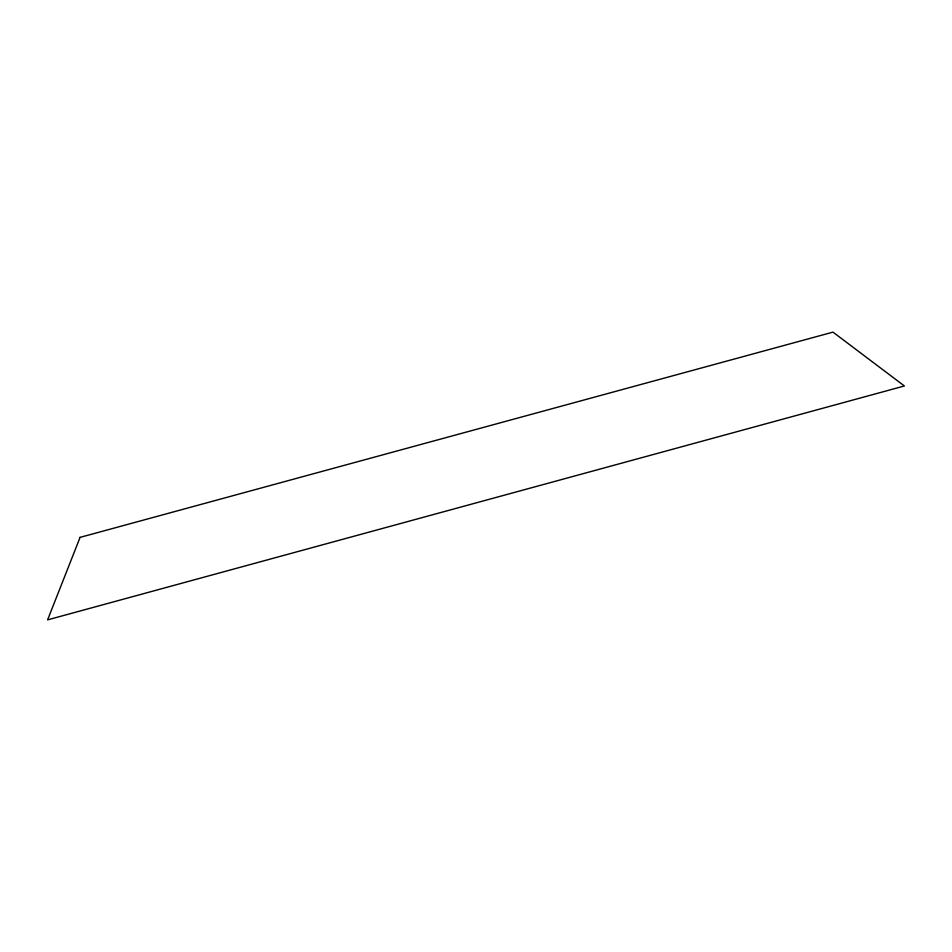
<?xml version="1.0" encoding="UTF-8"?>
<svg xmlns="http://www.w3.org/2000/svg" width="952" height="952" viewBox="0 0 952 952"><rect width="100%" height="100%" fill="white"/><g stroke="black" fill="none" stroke-linecap="round" stroke-linejoin="round"><path stroke-width="1.43" d="M80.087 537.368L47.6 619.871L904.4 385.976L832.988 332.129L80.087 537.368"/></g></svg>
